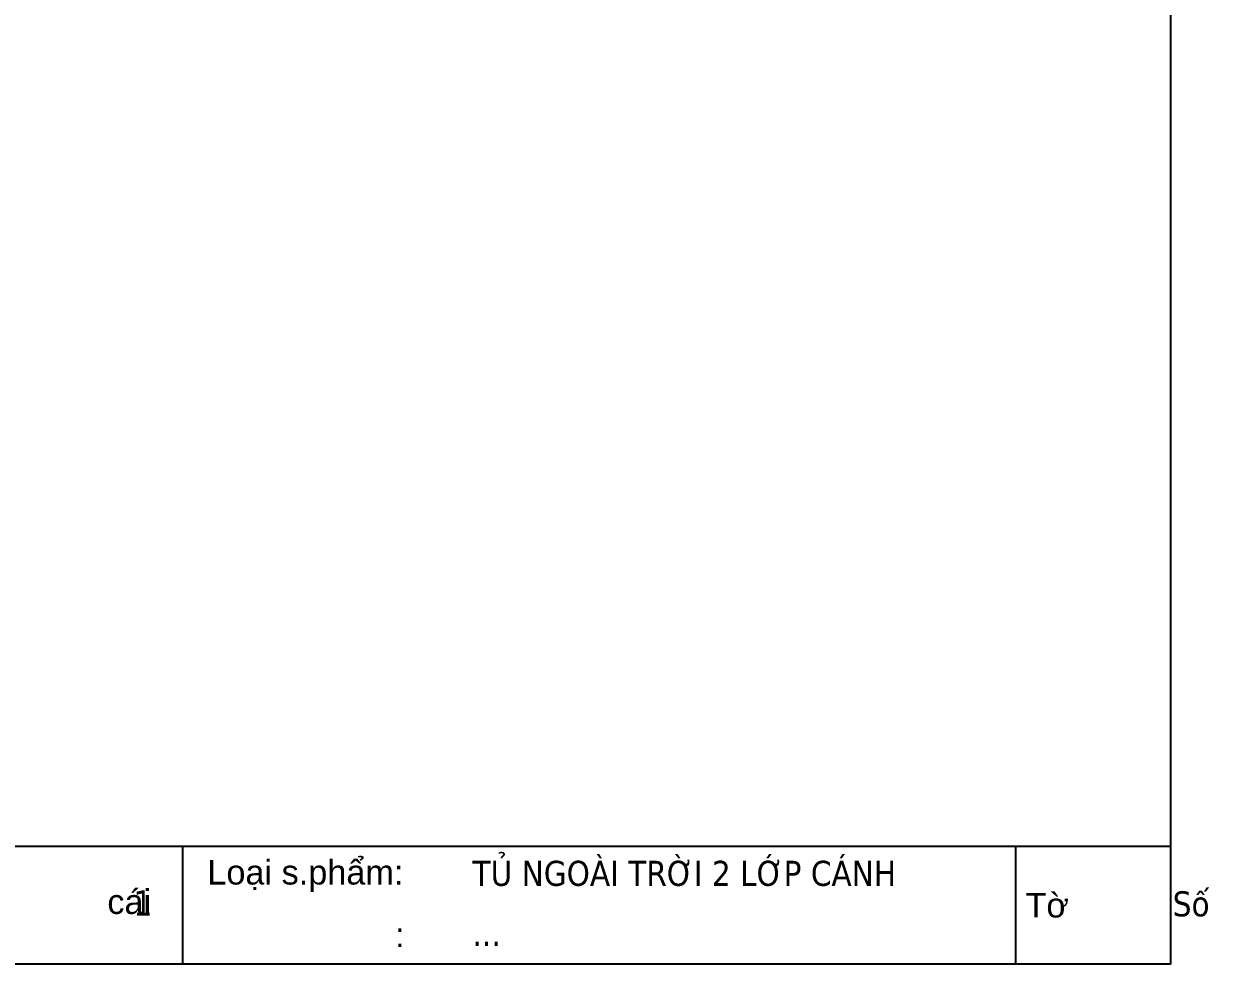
# Model space of a CAD drawing. Header units: millimetres. Extents: x 0 to 3565, y 0 to 2487.
# Drawn here: x 2103 to 3565, y 0 to 1160 of the extents above; entities that cross this region are included whole.
import ezdxf
from ezdxf.enums import TextEntityAlignment as Align

# ---------------------------------------------------------------- set-up
doc = ezdxf.new("R2010")
doc.units = ezdxf.units.MM
doc.styles.add('Arial', font='arial.ttf')
doc.styles.add('Tahoma (Input Text)', font='tahoma.ttf')

# ---------------------------------------------------------------- blocks, each defined once
blk = doc.blocks.new('khungtenAsean')
at = {"color": 7}
for p, q in [((2906.8, 120), (0, 120)), ((1900, 0), (1900, 120)), ((2749.3, 0), (2749.3, 120))]:
    blk.add_line(p, q, dxfattribs=at)
at = {"color": 2}
blk.add_lwpolyline([(0, 2055.3), (2906.8, 2055.3), (2906.8, 0), (0, 0)], close=True, dxfattribs=at)
at = {"color": 7, "char_height": 25, "style": 'Arial'}
for s, insert, width, attachment_point in [('\\pt25;^ILoại s.phẩm:', (1900, 90), 849.303, 4), ('Số lượng:              cái', (1700, 60), 400, 5), (' Tờ', (2749.3, 60), 157.544, 4), ('^I            :', (1900, 30), 849.303, 4)]:
    blk.add_mtext(s, dxfattribs=dict(at, insert=insert, width=width, attachment_point=attachment_point))
at = {"color": 2, "style": 'Tahoma (Input Text)'}
for tag, p in [('KHACHHANG', (246.3, 81)), ('SANPHAM', (894.1, 77.5)), ('THONGTIN', (2136.2, 77.7)), ('THONGTIN', (2136.2, 17.7))]:
    blk.add_attdef(tag, p, '', height=25, dxfattribs=at)
for tag, p in [('SOLUONG', (1816.5, 48.1)), ('KICHTHUOC', (562.3, 16.7)), ('DODAY', (997.1, 16.7)), ('DODAY', (1400.4, 16.7))]:
    blk.add_attdef(tag, text='', height=25, dxfattribs=at).set_placement(p, align=Align.RIGHT)
blk.add_attdef('SO', text='', height=25, dxfattribs=at).set_placement((2853.1, 47.2), align=Align.CENTER)

msp = doc.modelspace()

# ---------------------------------------------------------------- block references
at = {"color": 7}
ref = msp.add_blockref('khungtenAsean', (0, 0), dxfattribs=dict(at, xscale=1.210000000006402, yscale=1.210000000006402, zscale=1.210000000006402))
ref.add_attrib('THONGTIN', 'TỦ NGOÀI TRỜI 2 LỚP CÁNH', (2656.4, 96.7), dxfattribs={"color": 2, "height": 30.907, "style": 'Tahoma (Input Text)'})
ref.add_attrib('SOLUONG', '1', dxfattribs={"color": 2, "height": 30.9, "style": 'Tahoma (Input Text)'}).set_placement((2261.3, 60.1), align=Align.RIGHT)
ref.add_attrib('SO', 'Số', dxfattribs={"color": 2, "height": 30.91, "style": 'Tahoma (Input Text)'}).set_placement((3542.8, 59.1), align=Align.CENTER)
ref.add_attrib('THONGTIN', '...', (2656.4, 22.5), dxfattribs={"color": 2, "height": 30.91, "style": 'Tahoma (Input Text)'})

doc.saveas('drawing.dxf')
